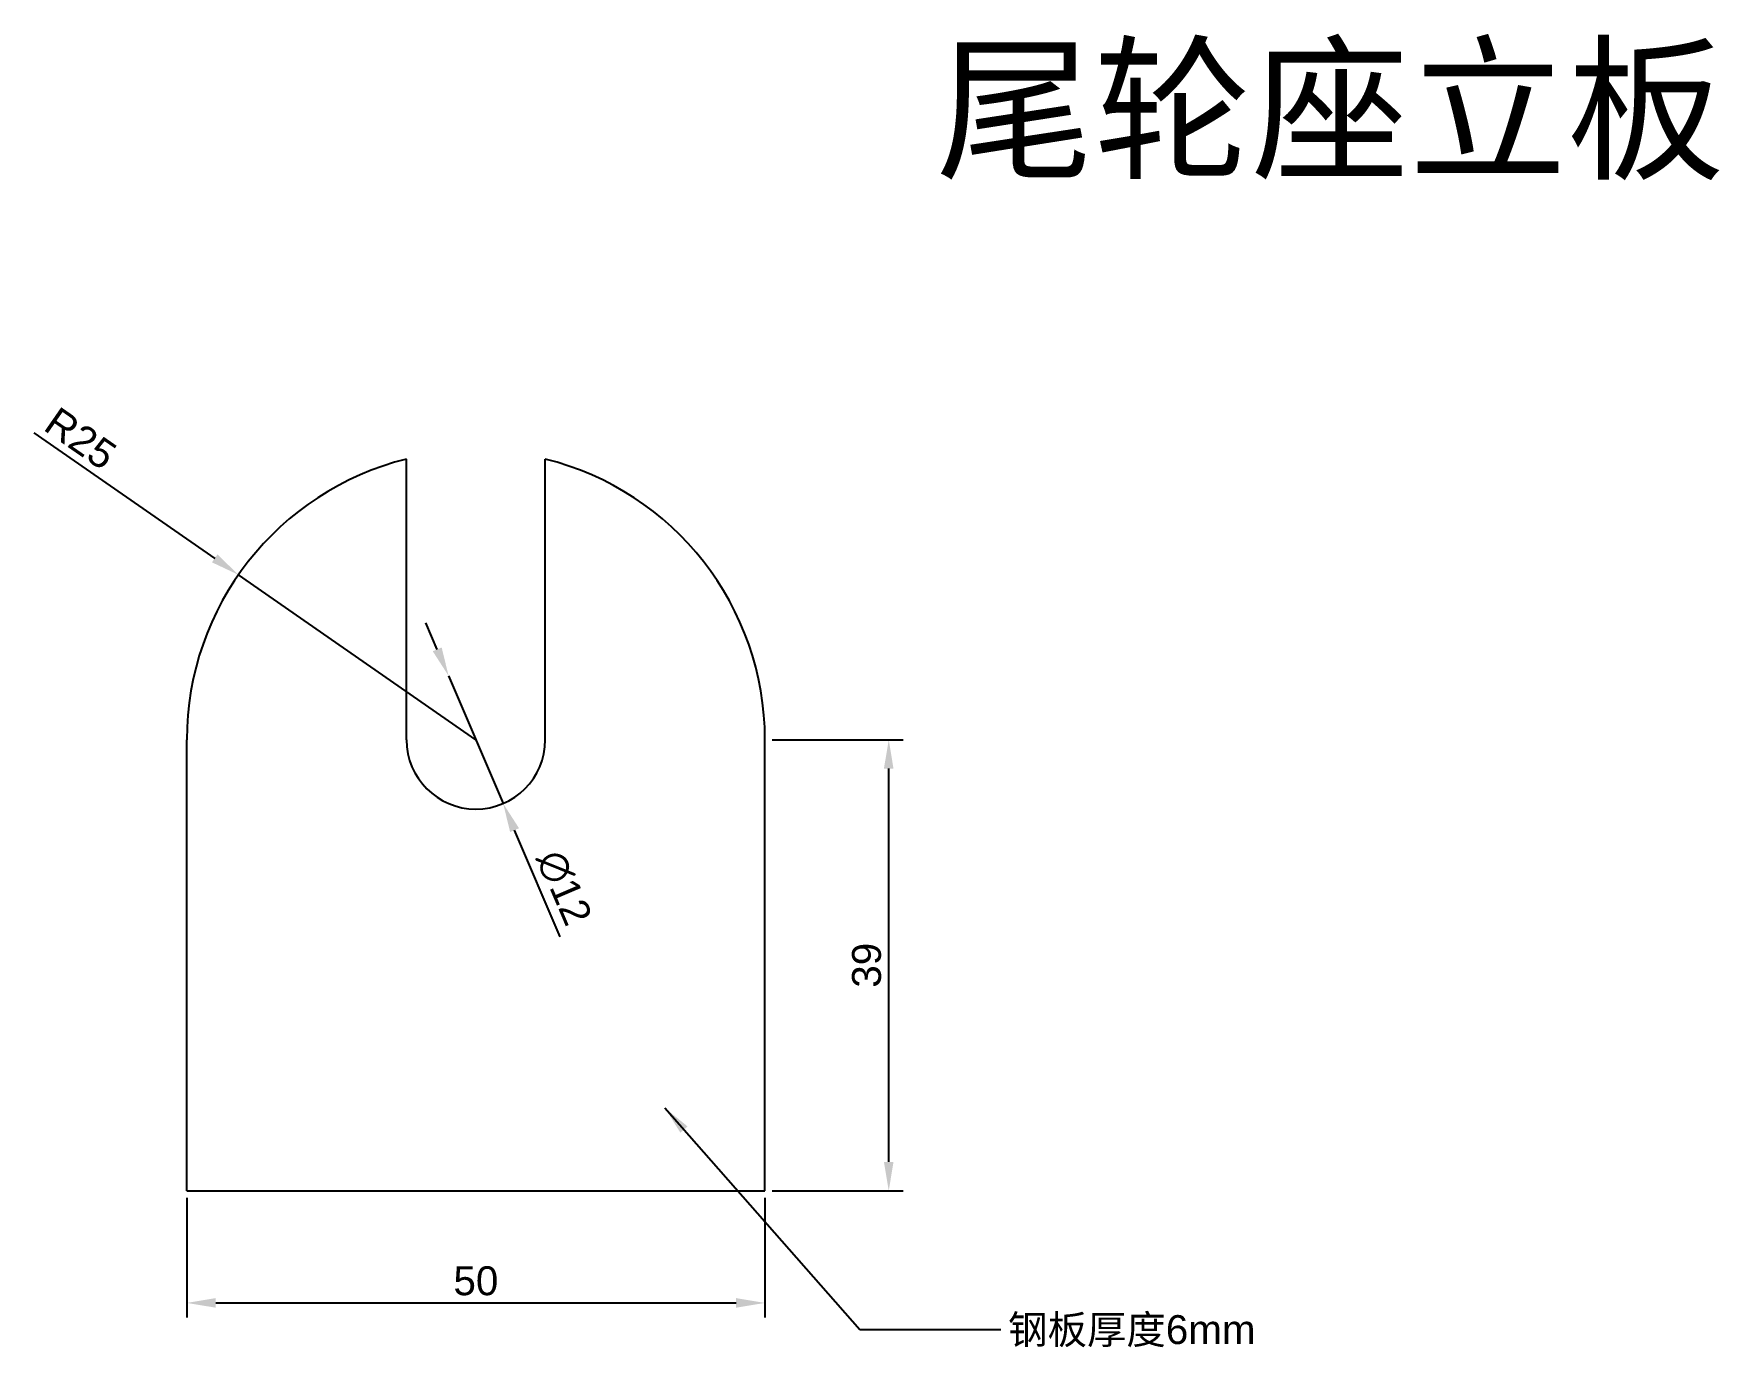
# Model space of a CAD drawing. Header units: millimetres. Extents: x -13 to 133, y -16 to 98.
import ezdxf

# ---------------------------------------------------------------- set-up
doc = ezdxf.new("R2010")
doc.units = ezdxf.units.MM
doc.styles.get("Standard").update_dxf_attribs({"font": 'arial.ttf'})
doc.dimstyles.new('ISO-25', dxfattribs={"dimtxt": 2.5, "dimasz": 2.5, "dimexe": 1.25, "dimexo": 0.625, "dimtad": 1, "dimtxsty": 'Standard', "dimcen": 2.5, "dimadec": 0, "dimazin": 0, "dimtfac": 1, "dimtmove": 0, "dimatfit": 3, "dimfxl": 1, "dimarcsym": 0})

# ---------------------------------------------------------------- blocks, each defined once
blk = doc.blocks.new('*D1')
at = {"color": 0, "lineweight": -2, "transparency": 16777216}
for p, q in [((0, -2.62), (0, -12.95)), ((50, -2.62), (50, -12.95)), ((2.5, -11.7), (47.5, -11.7))]:
    blk.add_line(p, q, dxfattribs=at)
at = {"color": 0, "transparency": 16777216}
for points in [[(2.5, -11.28), (2.5, -12.11), (0, -11.7)], [(47.5, -11.28), (47.5, -12.11), (50, -11.7)]]:
    blk.add_solid(points, dxfattribs=at)
at = {"layer": 'Defpoints', "color": 0, "transparency": 16777216}
for p in [(0, -2), (50, -2), (50, -11.7)]:
    blk.add_point(p, dxfattribs=at)
at = {"color": 0, "transparency": 16777216, "insert": (25, -9.8), "char_height": 2.5, "attachment_point": 5}
blk.add_mtext('50', dxfattribs=at)
blk = doc.blocks.new('*D2')
at = {"color": 0, "lineweight": -2, "transparency": 16777216}
for p, q in [((50.62, 37), (61.96, 37)), ((60.71, 0.5), (60.71, 34.5)), ((50.62, -2), (61.96, -2))]:
    blk.add_line(p, q, dxfattribs=at)
at = {"color": 0, "transparency": 16777216}
for points in [[(60.29, 34.5), (61.12, 34.5), (60.71, 37)], [(60.29, 0.5), (61.12, 0.5), (60.71, -2)]]:
    blk.add_solid(points, dxfattribs=at)
at = {"layer": 'Defpoints', "color": 0, "transparency": 16777216}
for p in [(50, 37), (60.71, 37), (50, -2)]:
    blk.add_point(p, dxfattribs=at)
at = {"color": 0, "transparency": 16777216, "insert": (58.8, 17.5), "char_height": 2.5, "attachment_point": 5, "rotation": 90}
blk.add_mtext('39', dxfattribs=at)
blk = doc.blocks.new('*D3')
at = {"color": 0, "lineweight": -2, "transparency": 16777216}
for p, q in [((21.66, 44.81), (20.67, 47.11)), ((22.64, 42.52), (27.36, 31.48)), ((32.29, 19.97), (28.34, 29.19))]:
    blk.add_line(p, q, dxfattribs=at)
at = {"color": 0, "transparency": 16777216}
for points in [[(22.04, 44.98), (21.27, 44.65), (22.64, 42.52)], [(28.73, 29.35), (27.96, 29.02), (27.36, 31.48)]]:
    blk.add_solid(points, dxfattribs=at)
at = {"layer": 'Defpoints', "color": 0, "transparency": 16777216}
for p in [(22.64, 42.52), (27.36, 31.48)]:
    blk.add_point(p, dxfattribs=at)
at = {"color": 0, "transparency": 16777216, "insert": (32.62, 24.2), "char_height": 2.5, "attachment_point": 5, "rotation": 293.1663}
blk.add_mtext('∅12', dxfattribs=at)
blk = doc.blocks.new('*D4')
at = {"color": 0, "lineweight": -2, "transparency": 16777216}
for p, q in [((-13.24, 63.55), (2.41, 52.68)), ((25, 37), (4.46, 51.26))]:
    blk.add_line(p, q, dxfattribs=at)
at = {"color": 0, "transparency": 16777216}
blk.add_solid([(2.65, 53.02), (2.17, 52.34), (4.46, 51.26)], dxfattribs=at)
at = {"layer": 'Defpoints', "color": 0, "transparency": 16777216}
for p in [(4.46, 51.26), (25, 37)]:
    blk.add_point(p, dxfattribs=at)
at = {"color": 0, "transparency": 16777216, "insert": (-9.19, 63.04), "char_height": 2.5, "attachment_point": 5, "rotation": 325.2358}
blk.add_mtext('R25', dxfattribs=at)

msp = doc.modelspace()

# ---------------------------------------------------------------- linework, layer by layer
at = {"color": 0}
for p, q in [((19, 37), (19, 61.269)), ((31, 37), (31, 61.269)), ((0, -2), (0, 37)), ((50, -2), (50, 37)), ((0, -2), (50, -2))]:
    msp.add_line(p, q, dxfattribs=at)
for radius, start, end in [(25, 103.88654, 180), (25, 0, 76.11346), (6, 180, 0)]:
    msp.add_arc((25, 37), radius, start, end, dxfattribs=at)

# ---------------------------------------------------------------- texts
at = {"color": 2}
msp.add_text('尾轮座立板', height=10, dxfattribs=at).set_placement((64.793, 86.494))
at = {"color": 3, "insert": (71.034, -12.754), "char_height": 2.5, "width": 52.69946, "attachment_point": 1}
msp.add_mtext('{\\fSimSun|b0|i0|c134|p2;钢板厚度}6mm', dxfattribs=at)

# ---------------------------------------------------------------- dimensions: what is measured, and where the dimension line sits
at = {"color": 3}
dim = msp.add_radius_dim(center=(25, 37), mpoint=(4.462, 51.255), dimstyle='ISO-25', dxfattribs=at)
dim.commit()
dim.dimension.update_dxf_attribs({"geometry": '*D4', "text_midpoint": (-10.27, 61.481), "dimtype": 164})
dim = msp.add_diameter_dim_2p(p1=(22.64, 42.516), p2=(27.36, 31.484), dimstyle='ISO-25', dxfattribs=at)
dim.commit()
dim.dimension.update_dxf_attribs({"geometry": '*D3', "text_midpoint": (32.62, 24.203)})
dim = msp.add_linear_dim(base=(60.706, 37), p1=(50, -2), p2=(50, 37), angle=90, dimstyle='ISO-25', dxfattribs=at)
dim.commit()
dim.dimension.update_dxf_attribs({"geometry": '*D2', "text_midpoint": (58.803, 17.5)})
dim = msp.add_linear_dim(base=(50, -11.698), p1=(0, -2), p2=(50, -2), dimstyle='ISO-25', dxfattribs=at)
dim.commit()
dim.dimension.update_dxf_attribs({"geometry": '*D1', "text_midpoint": (25, -9.796)})

# ---------------------------------------------------------------- leaders
at = {"color": 3, "annotation_type": 0, "has_hookline": 1, "hookline_direction": 0, "text_width": 21.726}
msp.add_leader([(41.347, 5.167), (58.203, -14.004), (70.409, -14.004)], dimstyle='ISO-25', override={"dimgap": 0.625, "dimtad": 0}, dxfattribs=at)

doc.saveas('drawing.dxf')
